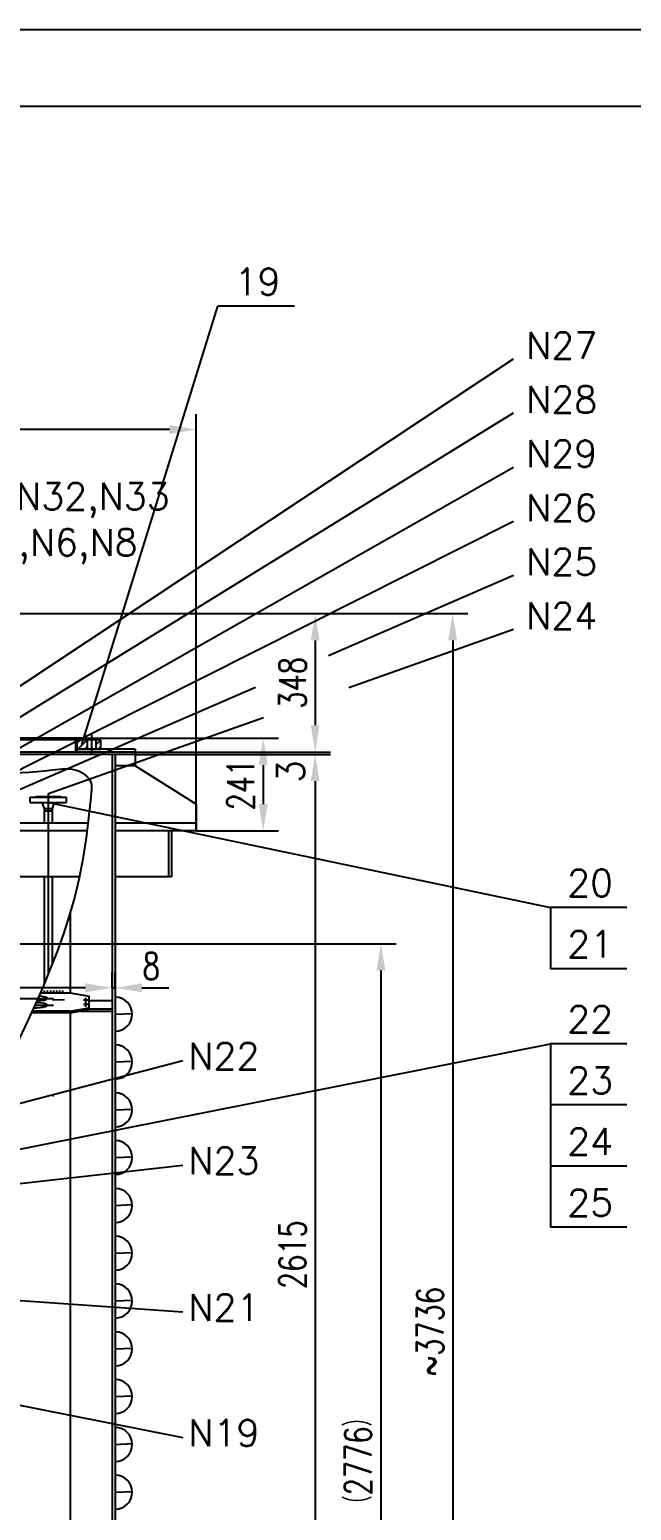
# Model space of a CAD drawing. Extents: x 1512 to 4800, y -77 to 764.
# Drawn here: x 1749 to 1827.7, y 570.9 to 764.5 of the extents above; entities that cross this region are included whole.
import ezdxf

# ---------------------------------------------------------------- set-up
doc = ezdxf.new("R2010")
doc.units = 0
doc.header["$MEASUREMENT"] = 0
doc.linetypes.add('ACAD_ISO04W100', pattern=[30.5, 24, -3, 0.5, -3])
doc.layers.get('0').update_dxf_attribs({"linetype": 'CONTINUOUS'})
doc.layers.get('DEFPOINTS').update_dxf_attribs({"linetype": 'CONTINUOUS'})
doc.layers.add('1', color=1, linetype='CONTINUOUS')
doc.layers.add('2', color=2, linetype='ACAD_ISO04W100')
doc.styles.add('ACANSTS', font='romans.shx', dxfattribs={"height": 1, "bigfont": 'gbcbig.shx'})
doc.styles.add('HZ5', font='romans.shx', dxfattribs={"width": 0.75, "bigfont": 'hz5.shx'})
doc.dimstyles.new('STANDARD$0', dxfattribs={"dimtxt": 3.5, "dimasz": 3.5, "dimexe": 2, "dimexo": 0, "dimgap": 1.2, "dimtad": 1, "dimdec": 4, "dimzin": 0, "dimdsep": 46, "dimtxsty": 'HZ5', "dimcen": 0.09, "dimadec": 0, "dimazin": 0, "dimtfac": 0.857143, "dimtdec": 4, "dimtofl": 0, "dimtmove": 2, "dimatfit": 3, "dimfxl": 0, "dimtolj": 1, "dimtzin": 0, "dimarcsym": 0})

# ---------------------------------------------------------------- blocks, each defined once
blk = doc.blocks.new('*D303')
at = {"color": 0, "linetype": 'ByBlock', "ltscale": 5}
for p, q in [((1762.82, 669.71), (1788.37, 669.71)), ((1786.37, 666.21), (1786.37, 542.36)), ((1760.22, 538.86), (1788.37, 538.86))]:
    blk.add_line(p, q, dxfattribs=at)
for points in [[(1785.79, 666.21), (1786.95, 666.21), (1786.37, 669.71)], [(1785.79, 542.36), (1786.95, 542.36), (1786.37, 538.86)]]:
    blk.add_solid(points, dxfattribs=at)
at = {"layer": 'DEFPOINTS', "color": 0, "linetype": 'ByBlock', "ltscale": 5}
for p in [(1762.82, 669.71), (1760.22, 538.86), (1786.37, 538.86)]:
    blk.add_point(p, dxfattribs=at)
at = {"color": 0, "linetype": 'ByBlock', "ltscale": 5, "insert": (1783.42, 604.29), "char_height": 3.5, "attachment_point": 5, "rotation": 90, "style": 'HZ5'}
blk.add_mtext('\\A1;2615', dxfattribs=at)
blk = doc.blocks.new('*D298')
at = {"color": 0, "linetype": 'ByBlock', "ltscale": 5}
for p, q in [((1708.92, 688.11), (1806.36, 688.11)), ((1804.36, 684.61), (1804.36, 503.81)), ((1697.38, 500.31), (1806.36, 500.31))]:
    blk.add_line(p, q, dxfattribs=at)
for points in [[(1803.77, 684.61), (1804.94, 684.61), (1804.36, 688.11)], [(1803.77, 503.81), (1804.94, 503.81), (1804.36, 500.31)]]:
    blk.add_solid(points, dxfattribs=at)
at = {"layer": 'DEFPOINTS', "color": 0, "linetype": 'ByBlock', "ltscale": 5}
for p in [(1708.92, 688.11), (1697.38, 500.31), (1804.36, 500.31)]:
    blk.add_point(p, dxfattribs=at)
at = {"color": 0, "linetype": 'ByBlock', "ltscale": 5, "insert": (1801.41, 594.21), "char_height": 3.5, "attachment_point": 5, "rotation": 90, "style": 'HZ5'}
blk.add_mtext('\\A1;~3736', dxfattribs=at)
blk = doc.blocks.new('*D297')
at = {"color": 0, "linetype": 'ByBlock', "ltscale": 5}
for p, q in [((1584.83, 644.93), (1696.97, 644.93)), ((1694.97, 641.43), (1694.97, 513.21)), ((1589.82, 509.71), (1696.97, 509.71))]:
    blk.add_line(p, q, dxfattribs=at)
for points in [[(1694.39, 641.43), (1695.56, 641.43), (1694.97, 644.93)], [(1694.39, 513.21), (1695.56, 513.21), (1694.97, 509.71)]]:
    blk.add_solid(points, dxfattribs=at)
at = {"layer": 'DEFPOINTS', "color": 0, "linetype": 'ByBlock', "ltscale": 5}
for p in [(1584.83, 644.93), (1589.82, 509.71), (1694.97, 509.71)]:
    blk.add_point(p, dxfattribs=at)
at = {"color": 0, "linetype": 'ByBlock', "ltscale": 5, "insert": (1692.02, 577.32), "char_height": 3.5, "attachment_point": 5, "rotation": 90, "style": 'HZ5'}
blk.add_mtext('\\A1;（2776）', dxfattribs=at)
blk = doc.blocks.new('*D321')
at = {"color": 0, "linetype": 'ByBlock', "ltscale": 5}
for p, q in [((1508.82, 659.71), (1508.82, 714.19)), ((1670.82, 659.71), (1670.82, 714.19)), ((1667.32, 712.19), (1512.32, 712.19))]:
    blk.add_line(p, q, dxfattribs=at)
for points in [[(1512.32, 712.77), (1512.32, 711.6), (1508.82, 712.19)], [(1667.32, 712.77), (1667.32, 711.6), (1670.82, 712.19)]]:
    blk.add_solid(points, dxfattribs=at)
at = {"layer": 'DEFPOINTS', "color": 0, "linetype": 'ByBlock', "ltscale": 5}
for p in [(1508.82, 712.19), (1508.82, 659.71), (1670.82, 659.71)]:
    blk.add_point(p, dxfattribs=at)
at = {"color": 0, "linetype": 'ByBlock', "ltscale": 5, "insert": (1589.82, 715.14), "char_height": 3.5, "attachment_point": 5, "style": 'HZ5'}
blk.add_mtext('\\A1;∅3240', dxfattribs=at)
blk = doc.blocks.new('*D322')
at = {"color": 0, "linetype": 'ByBlock', "ltscale": 5}
for p, q in [((1608.92, 688.11), (1688.37, 688.11)), ((1686.37, 684.61), (1686.37, 673.51)), ((1662.82, 670.01), (1688.37, 670.01))]:
    blk.add_line(p, q, dxfattribs=at)
for points in [[(1685.79, 684.61), (1686.95, 684.61), (1686.37, 688.11)], [(1685.79, 673.51), (1686.95, 673.51), (1686.37, 670.01)]]:
    blk.add_solid(points, dxfattribs=at)
at = {"layer": 'DEFPOINTS', "color": 0, "linetype": 'ByBlock', "ltscale": 5}
for p in [(1608.92, 688.11), (1662.82, 670.01), (1686.37, 670.01)]:
    blk.add_point(p, dxfattribs=at)
at = {"color": 0, "linetype": 'ByBlock', "ltscale": 5, "insert": (1683.42, 679.06), "char_height": 3.5, "attachment_point": 5, "rotation": 90, "style": 'HZ5'}
blk.add_mtext('\\A1;348', dxfattribs=at)
blk = doc.blocks.new('*D324')
at = {"color": 0, "linetype": 'ByBlock', "ltscale": 5}
for p, q in [((1659.82, 639.18), (1659.82, 641.18)), ((1660.22, 639.18), (1660.22, 641.18)), ((1656.32, 639.18), (1652.82, 639.18)), ((1659.82, 639.18), (1660.22, 639.18)), ((1663.72, 639.18), (1667.22, 639.18))]:
    blk.add_line(p, q, dxfattribs=at)
for points in [[(1656.32, 639.77), (1656.32, 638.6), (1659.82, 639.18)], [(1663.72, 639.77), (1663.72, 638.6), (1660.22, 639.18)]]:
    blk.add_solid(points, dxfattribs=at)
at = {"layer": 'DEFPOINTS', "color": 0, "linetype": 'ByBlock', "ltscale": 5}
for p in [(1659.82, 639.18), (1660.22, 639.18), (1660.22, 639.18)]:
    blk.add_point(p, dxfattribs=at)
at = {"color": 0, "linetype": 'ByBlock', "ltscale": 5, "insert": (1664.93, 642.03), "char_height": 3.5, "attachment_point": 5, "style": 'HZ5'}
blk.add_mtext('\\A1;8', dxfattribs=at)
blk = doc.blocks.new('*D325')
at = {"color": 0, "linetype": 'ByBlock', "ltscale": 5}
for p, q in [((1756.43, 671.81), (1781.58, 671.81)), ((1779.58, 668.31), (1779.58, 663.21)), ((1770.82, 659.71), (1781.58, 659.71))]:
    blk.add_line(p, q, dxfattribs=at)
for points in [[(1779, 668.31), (1780.16, 668.31), (1779.58, 671.81)], [(1779, 663.21), (1780.16, 663.21), (1779.58, 659.71)]]:
    blk.add_solid(points, dxfattribs=at)
at = {"layer": 'DEFPOINTS', "color": 0, "linetype": 'ByBlock', "ltscale": 5}
for p in [(1756.43, 671.81), (1770.82, 659.71), (1779.58, 659.71)]:
    blk.add_point(p, dxfattribs=at)
at = {"color": 0, "linetype": 'ByBlock', "ltscale": 5, "insert": (1776.63, 665.76), "char_height": 3.5, "attachment_point": 5, "rotation": 90, "style": 'HZ5'}
blk.add_mtext('\\A1;241', dxfattribs=at)

msp = doc.modelspace()

# ---------------------------------------------------------------- hatches: boundary and pattern name
at = {"ltscale": 5}
h = msp.add_hatch(dxfattribs=at)
h.set_pattern_fill('ANSI31', color=256, scale=5, style=0)
h.set_pattern_definition([(45, (-17.2661, 0), (-0.44194174, 0.44194174), [])])
h.paths.add_polyline_path([(1736.3396685, 671.1030523), (1736.3396685, 670.4102451), (1736.8986685, 670.4102451), (1736.9146685, 670.4262451), (1736.9146685, 671.4837567)])
h.paths.add_polyline_path([(1738.0146685, 671.6102451), (1738.0146685, 670.4102451), (1739.3616685, 670.4102451), (1739.4121685, 670.4102451), (1739.4121685, 671.6102451)])
h.paths.add_polyline_path([(1756.6096685, 670.4102451), (1756.6096685, 671.6102451), (1755.4694053, 671.6102451), (1755.2121685, 671.4808912), (1755.2121685, 670.4102451)])
h.paths.add_polyline_path([(1757.7096685, 670.4102451), (1758.2846685, 670.4102451), (1758.2846685, 671.6102451), (1757.7286685, 671.6102451), (1757.7096685, 671.5912451)])

# ---------------------------------------------------------------- linework, layer by layer
for p, q in [((1755.8521568, 671.0202568), (1773.6539764, 728.3115746)), ((1726.4832962, 664.5772008), (1812.3330112, 721.4178385)), ((1731.4832962, 664.5772008), (1812.3330112, 714.3467707)), ((1736.4832962, 664.2102451), (1812.3330112, 707.2757029)), ((1741.4832962, 664.5772008), (1812.3330112, 700.2046351)), ((1788.1239287, 682.6350643), (1812.3330112, 693.1335673)), ((1790.7725474, 678.4497604), (1812.3330112, 686.0624994)), ((1746.4832962, 664.5772008), (1778.5738834, 678.4935947)), ((1751.4832962, 664.5772008), (1779.6173552, 674.5109969)), ((1751.4833046, 663.4102451), (1817.1511029, 649.6852032)), ((1817.1511029, 649.6852032), (1817.1511029, 641.6852032)), ((1750.5827862, 638.5143733), (1750.5827862, 638.8143733)), ((1750.9827862, 638.5143733), (1750.9827862, 638.8143733)), ((1751.3827862, 638.5143733), (1751.3827862, 638.8143733)), ((1751.7827862, 638.5143733), (1751.7827862, 638.8143733)), ((1752.1827862, 638.5143733), (1752.1827862, 638.8143733)), ((1752.5827862, 638.5143733), (1752.5827862, 638.8143733)), ((1752.9827862, 638.5143733), (1752.9827862, 638.8143733)), ((1753.3827862, 638.5143733), (1753.3827862, 638.8143733)), ((1756.0620301, 637.0576962), (1756.6677814, 637.0576962)), ((1756.0705522, 637.6197434), (1756.6244888, 637.6197434)), ((1756.3517816, 637.8837363), (1756.3517816, 636.7170608)), ((1694.8243872, 607.6102451), (1817.1511029, 631.8783574)), ((1817.1511029, 631.8783574), (1817.1511029, 607.8783574)), ((1684.8243872, 607.6102451), (1769.0844578, 629.6713146)), ((1694.8243872, 607.6102451), (1769.0844578, 615.9951502)), ((1704.8243872, 601.3602451), (1769.0844578, 596.8021426)), ((1694.8243872, 595.1102451), (1769.0844578, 580.3907374))]:
    msp.add_line(p, q, dxfattribs=at)
at = {"color": 0, "linetype": 'ByBlock', "ltscale": 5}
msp.add_line((1756.3243872, 639.183458), (1718.0092587, 639.183458), dxfattribs=at)
msp.add_lwpolyline([(2106.2763814, -76.5267093), (1512.2763814, -76.5267093), (1512.2763814, 764.4732907), (2106.2763814, 764.4732907)], close=True)
at = {"ltscale": 5}
msp.add_spline([(1619.4243872, 664.0322983), (1639.6521012, 666.2516408), (1672.1945439, 664.3527372), (1714.0008926, 665.3021857), (1735.9729821, 667.2010893), (1752.0066553, 667.6758136), (1755.4014316, 667.5492576), (1757.1040926, 665.7506166), (1757.0930287, 664.7449617), (1755.9528519, 655.7821415), (1733.1386004, 578.2829285), (1736.2195705, 529.0558033), (1726.6195191, 526.5051732), (1701.0950502, 523.621839), (1683.6191005, 518.8156614), (1665.9380768, 511.7629937)], degree=3, dxfattribs=at)
at = {"color": 0, "linetype": 'ByBlock', "ltscale": 5}
msp.add_solid([(1756.3243872, 639.7667914), (1756.3243872, 638.6001247), (1759.8243872, 639.183458)], dxfattribs=at)
at = {"layer": '1', "ltscale": 500}
for p, q in [((1783.6539764, 728.3115746), (1773.6539764, 728.3115746)), ((1827.1511029, 649.6852032), (1817.1511029, 649.6852032)), ((1827.1511029, 641.6852032), (1817.1511029, 641.6852032)), ((1827.1511029, 631.8783574), (1817.1511029, 631.8783574)), ((1827.1511029, 623.8783574), (1817.1511029, 623.8783574)), ((1827.1511029, 615.8783574), (1817.1511029, 615.8783574)), ((1827.1511029, 607.8783574), (1817.1511029, 607.8783574))]:
    msp.add_line(p, q, dxfattribs=at)
at = {"layer": '1'}
for p, q in [((1762.8243872, 670.0102451), (1703.0743872, 670.0102451)), ((1758.2846685, 671.6102451), (1736.3396685, 671.6102451)), ((1756.4346685, 671.8102451), (1738.1896685, 671.8102451)), ((1755.0121685, 671.6102451), (1755.2121685, 671.8102451)), ((1755.0121685, 671.6102451), (1755.0121685, 670.0102451)), ((1755.2121685, 671.8102451), (1755.2121685, 670.0102451)), ((1762.8243872, 670.4102451), (1755.2121685, 670.4102451)), ((1755.2626685, 670.4102451), (1758.2846685, 670.4102451)), ((1756.4346685, 671.6102451), (1756.4346685, 671.8102451)), ((1756.6096685, 671.6102451), (1756.4346685, 671.8102451)), ((1756.6096685, 670.4102451), (1756.6096685, 671.6102451)), ((1757.7096685, 671.5912451), (1757.7286685, 671.6102451)), ((1757.7096685, 670.4102451), (1757.7096685, 671.6102451)), ((1758.2846685, 671.6102451), (1758.2846685, 670.4102451)), ((1762.8243872, 670.4102451), (1762.8243872, 668.2102451)), ((1762.8243872, 669.7102451), (1616.8243872, 669.7102451)), ((1759.8243872, 669.7102451), (1759.8243872, 537.2853368)), ((1760.2243872, 669.7102451), (1760.2243872, 537.2853368)), ((1762.8243872, 668.2102451), (1760.2243872, 668.2102451)), ((1770.8243872, 663.2102451), (1762.8243872, 668.2102451)), ((1749.1083046, 663.4102451), (1749.1083046, 664.1102451)), ((1749.1083046, 664.1102451), (1753.8583046, 664.1102451)), ((1749.8005546, 664.1102451), (1749.8583046, 664.2102451)), ((1749.8583046, 664.2102451), (1753.1083046, 664.2102451)), ((1753.1660546, 664.1102451), (1753.1083046, 664.2102451)), ((1753.8583046, 663.4102451), (1753.8583046, 664.1102451)), ((1749.1083046, 663.4102451), (1753.8583046, 663.4102451)), ((1750.9508046, 662.6102451), (1750.6833046, 663.4102451)), ((1750.9508046, 662.6102451), (1752.0158046, 662.6102451)), ((1750.9508046, 660.7102451), (1750.9508046, 662.6102451)), ((1750.9508046, 662.3102451), (1752.0158046, 662.3102451)), ((1752.0158046, 662.6102451), (1752.2833046, 663.4102451)), ((1752.0158046, 660.7102451), (1752.0158046, 662.6102451)), ((1770.8243872, 663.2102451), (1770.8243872, 659.7102451)), ((1756.6103305, 660.7102451), (1608.8243872, 660.7102451)), ((1770.8243872, 660.7102451), (1760.2243872, 660.7102451)), ((1756.4806507, 659.7102451), (1608.8243872, 659.7102451)), ((1770.8243872, 659.7102451), (1760.2243872, 659.7102451)), ((1767.1743872, 659.7102451), (1767.1743872, 653.7102451)), ((1767.5743872, 659.7102451), (1767.5743872, 653.7102451)), ((1755.6725965, 653.7102451), (1612.0743872, 653.7102451)), ((1750.9508046, 639.7545642), (1750.9508046, 653.7102451)), ((1752.0158046, 642.3569611), (1752.0158046, 653.7102451)), ((1767.5743872, 653.7102451), (1760.2243872, 653.7102451)), ((1754.3736862, 638.5143733), (1754.3736862, 649.1542207)), ((1749.9721368, 637.5051558), (1750.9508046, 637.5485981)), ((1750.417298, 638.5143733), (1754.3736862, 638.5143733)), ((1752.0158046, 637.5958726), (1753.6001395, 637.6662)), ((1754.3243872, 638.5143733), (1756.8243872, 638.0766617)), ((1756.8243872, 636.3437706), (1756.8243872, 638.0766617)), ((1756.8243872, 637.5370806), (1759.8243872, 637.5370806)), ((1754.3243872, 635.9096506), (1749.2502629, 635.9096506)), ((1754.3243872, 636.1496506), (1749.3601648, 636.1496506)), ((1754.3243872, 636.1496506), (1756.8243872, 636.5873622)), ((1754.3243872, 635.9096506), (1756.8243872, 636.3437706)), ((1754.3243872, 635.9096506), (1754.3243872, 636.1496506)), ((1754.3243872, 635.9096506), (1754.3243872, 563.7102451)), ((1755.6990259, 636.1483539), (1759.8243872, 636.1483539)), ((1756.8243872, 636.4483539), (1759.8243872, 636.4483539)), ((1752.0158046, 625.0958726), (1752.184208, 625.1033479))]:
    msp.add_line(p, q, dxfattribs=at)
at = {"layer": '1', "ltscale": 10}
msp.add_lwpolyline([(2096.2763814, -66.5267093), (1537.2763814, -66.5267093), (1537.2763814, 754.4732907), (2096.2763814, 754.4732907)], close=True, dxfattribs=at)
at = {"layer": '1'}
for centre in [(1760.2243872, 635.7352451), (1760.2243872, 629.4852451), (1760.2243872, 623.2352451), (1760.2243872, 616.9852451), (1760.2243872, 610.7352451), (1760.2243872, 604.4852451), (1760.2243872, 598.2352451), (1760.2243872, 591.9852451), (1760.2243872, 585.7352451), (1760.2243872, 579.4852451), (1760.2243872, 573.2352451)]:
    msp.add_arc(centre, 2.225, 270, 90, dxfattribs=at)
for centre, start_param, end_param in [((1749.7243872, 636.9095044), 1.4685337831, 4.6343012402), ((1749.7243872, 637.8036714), 1.7172193978, 4.3887035705)]:
    msp.add_ellipse(centre, major_axis=(-1.625, 0), ratio=0.2005648605, start_param=start_param, end_param=end_param, dxfattribs=at)
at = {"layer": '2', "ltscale": 10}
msp.add_line((1757.1596685, 669.7953951), (1757.1596685, 672.3664951), dxfattribs=at)
at = {"layer": '2'}
for p, q in [((1751.4832962, 641.0319519), (1751.4832962, 664.5772008)), ((1760.2243872, 635.7352451), (1762.4471984, 635.8339139)), ((1760.2243872, 629.4852451), (1762.4471984, 629.5839139)), ((1760.2243872, 623.2352451), (1762.4471984, 623.3339139)), ((1760.2243872, 616.9852451), (1762.4471984, 617.0839139)), ((1760.2243872, 610.7352451), (1762.4471984, 610.8339139)), ((1760.2243872, 604.4852451), (1762.4471984, 604.5839139)), ((1760.2243872, 598.2352451), (1762.4471984, 598.3339139)), ((1760.2243872, 591.9852451), (1762.4471984, 592.0839139)), ((1760.2243872, 585.7352451), (1762.4471984, 585.8339139)), ((1760.2243872, 579.4852451), (1762.4471984, 579.5839139)), ((1760.2243872, 573.2352451), (1762.4471984, 573.3339139))]:
    msp.add_line(p, q, dxfattribs=at)
at = {"layer": '2', "ltscale": 0.5}
for p, q in [((1747.643329, 637.8036714), (1752.1656991, 637.8036714)), ((1749.7051079, 636.9095044), (1752.1656991, 636.9095044))]:
    msp.add_line(p, q, dxfattribs=at)
at = {"layer": 'DEFPOINTS', "color": 0, "linetype": 'ByBlock', "ltscale": 5}
msp.add_point((1759.8243872, 639.183458), dxfattribs=at)

# ---------------------------------------------------------------- texts
at = {"ltscale": 500, "style": 'ACANSTS'}
for s, p in [('19', (1775.8418405, 729.7621379)), ('N27', (1813.9567941, 721.4178385)), ('N28', (1813.9567941, 714.3467707)), ('N29', (1813.9567941, 707.2757029)), ('N30,N31,N32,N33', (1725.6464118, 701.7000595)), ('N26', (1813.9567941, 700.2046351)), ('N2,N4,N5,N6,N8', (1725.6464118, 695.6732706)), ('N25', (1813.9567941, 693.1335673)), ('N24', (1813.9567941, 686.0624994)), ('20', (1819.338967, 651.1357664)), ('21', (1819.338967, 643.1357664)), ('22', (1819.338967, 633.3289206)), ('N22', (1769.7803616, 628.5123185)), ('23', (1819.338967, 625.3289206)), ('24', (1819.338967, 617.3289206)), ('N23', (1769.7803616, 614.8361542)), ('25', (1819.338967, 609.3289206)), ('N21', (1769.7803616, 595.6431465)), ('N19', (1769.7803616, 579.2317413))]:
    msp.add_text(s, height=3.5, dxfattribs=at).set_placement(p)
at = {"ltscale": 5, "style": 'ACANSTS'}
msp.add_text('3', height=3.5, rotation=90, dxfattribs=at).set_placement((1784.9166316, 665.9769229))

# ---------------------------------------------------------------- dimensions: what is measured, and where the dimension line sits
at = {"ltscale": 5}
dim = msp.add_linear_dim(base=(1608.8243872, 712.1859258), p1=(1770.8243872, 659.7102451), p2=(1608.8243872, 659.7102451), text='%%c3240', dimstyle='STANDARD$0', override={"dimtxsty": 'ACANSTS'}, dxfattribs=at)
dim.commit()
dim.dimension.update_dxf_attribs({"geometry": '*D321', "text_midpoint": (1689.8243872, 715.1359258), "insert": (100, 0)})
for base, p1, p2, text, picture, middle in [((1804.3576562, 500.3102451), (1708.9243872, 688.1102451), (1697.3803234, 500.3102451), '~3736', '*D298', (1801.4076562, 594.2102451)), ((1779.5799125, 659.7102451), (1756.4346685, 671.8102451), (1770.8243872, 659.7102451), '241', '*D325', (1776.6299125, 665.7602451)), ((1786.3699804, 538.8602451), (1762.8243872, 669.7102451), (1760.2243872, 538.8602451), '2615', '*D303', (1783.4199804, 604.2852451))]:
    dim = msp.add_linear_dim(base=base, p1=p1, p2=p2, angle=90, text=text, dimstyle='STANDARD$0', override={"dimtxsty": 'ACANSTS'}, dxfattribs=at)
    dim.commit()
    dim.dimension.update_dxf_attribs({"geometry": picture, "text_midpoint": middle})
for base, p1, p2, text, picture, middle in [((1786.3699804, 670.0102451), (1708.9243872, 688.1102451), (1762.8243872, 670.0102451), '348', '*D322', (1783.4199804, 679.0602451)), ((1794.9741954, 509.7102451), (1684.8276813, 644.9288972), (1689.8243872, 509.7102451), '（2776）', '*D297', (1792.0241954, 577.3195711))]:
    dim = msp.add_linear_dim(base=base, p1=p1, p2=p2, angle=90, text=text, dimstyle='STANDARD$0', override={"dimtxsty": 'ACANSTS'}, dxfattribs=at)
    dim.commit()
    dim.dimension.update_dxf_attribs({"geometry": picture, "text_midpoint": middle, "insert": (100, 0)})
dim = msp.add_linear_dim(base=(1760.2243872, 639.183458), p1=(1759.8243872, 639.183458), p2=(1760.2243872, 639.183458), text='8', dimstyle='STANDARD$0', override={"dimtxsty": 'ACANSTS'}, dxfattribs=at)
dim.commit()
dim.dimension.update_dxf_attribs({"geometry": '*D324', "text_midpoint": (1764.9277717, 642.0253704), "dimtype": 160, "insert": (100, 0)})

doc.saveas('drawing.dxf')
